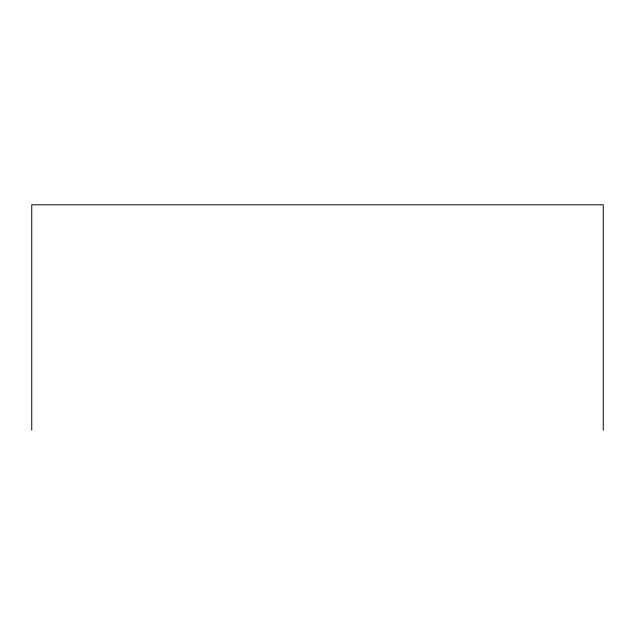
<?xml version="1.0" encoding="UTF-8"?>
<svg xmlns="http://www.w3.org/2000/svg" width="635" height="635" viewBox="0 0 635 635"><rect width="100%" height="100%" fill="white"/><g stroke="black" fill="none" stroke-linecap="round" stroke-linejoin="round"><path stroke-width="0.95" d="M603.25 430.181L603.25 204.819L31.75 204.819L31.75 430.181"/></g></svg>
